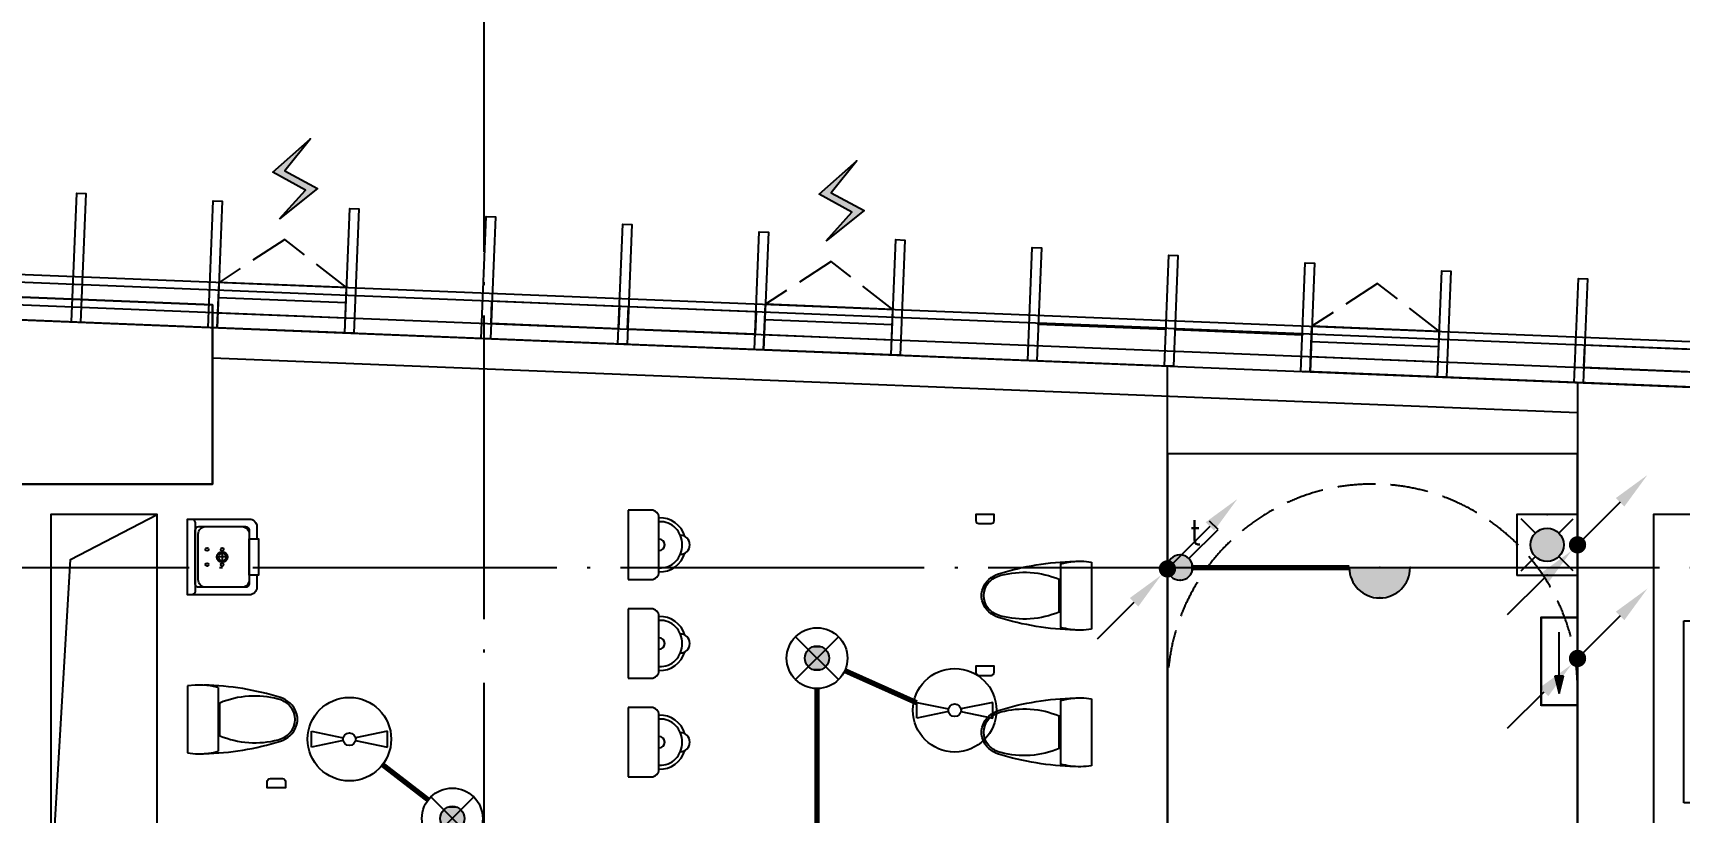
# Model space of a CAD drawing. Extents: x -2209072 to 495824, y -92434 to 572724.
# Drawn here: x 5813 to 16650, y 294812 to 299945 of the extents above; entities that cross this region are included whole.
import ezdxf
from ezdxf.enums import TextEntityAlignment as Align
from ezdxf.xclip import XClip

# ---------------------------------------------------------------- set-up
doc = ezdxf.new("R2010")
doc.units = 0
doc.header["$LTSCALE"] = 1000
doc.header["$MEASUREMENT"] = 0
for name, pattern in [('6#7#幕墙$0$DASH', [0.35, 0.25, -0.1]), ('X-104 6#7#平面$0$DOTE', [2.4200000000000004, 2, -0.2, 0.02, -0.2]), ('梯段6、7$0$DASH', [0.35, 0.25, -0.1])]:
    doc.linetypes.add(name, pattern=pattern)
doc.layers.get('0').update_dxf_attribs({"linetype": 'CONTINUOUS'})
doc.layers.get('Defpoints').update_dxf_attribs({"linetype": 'CONTINUOUS'})
for name, color, linetype in [('6#7#幕墙$0$04-电动窗', 1, 'CONTINUOUS'), ('6#7#幕墙$0$A-C_玻璃幕墙', 140, 'CONTINUOUS'), ('6#7#幕墙$0$A-C_窗', 140, 'CONTINUOUS'), ('6#7#幕墙$0$A-TECH_结构', 21, 'CONTINUOUS'), ('6#7#幕墙$0$A-金属背板', 30, 'CONTINUOUS'), ('EQUIP-动力', 3, 'CONTINUOUS'), ('EQUIP-照明', 3, 'CONTINUOUS'), ('LWIRE', 4, 'CONTINUOUS'), ('WIRE-照明', 1, 'CONTINUOUS'), ('X-104 6#7#平面$0$A-E_电梯', 171, 'CONTINUOUS'), ('X-104 6#7#平面$0$A-I_卫-洁具', 241, 'CONTINUOUS'), ('X-104 6#7#平面$0$A-O_屋面', 201, 'CONTINUOUS'), ('X-104 6#7#平面$0$A-SUR_看线', 231, 'CONTINUOUS'), ('X-104 6#7#平面$0$A-TECH_结构', 21, 'CONTINUOUS'), ('X-104 6#7#平面$0$A_AXIS-轴线', 36, 'X-104 6#7#平面$0$DOTE'), ('梯段6、7$0$A-E_楼梯', 171, 'CONTINUOUS')]:
    doc.layers.add(name, color=color, linetype=linetype)
doc.layers.add('X-104 6#7#平面$0$000套内', color=226, linetype='CONTINUOUS', lineweight=30, plot=False)
doc.styles.add('_TEL_DIM', font='SIMPLEX', dxfattribs={"width": 0.8, "height": 3.5, "bigfont": 'HZTXT'})
doc.styles.get("Standard").update_dxf_attribs({"font": 'gbenor.shx', "bigfont": 'gbcbig.shx'})

# ---------------------------------------------------------------- blocks, each defined once
blk = doc.blocks.new('$equip$00001168')
blk.add_line((-0.5, 0), (0.5, 0))
blk.add_arc((0, 0), 0.5, 180, 0)
for p in [(-0.5, 0), (0, 0), (0.5, 0), (0, -0.5)]:
    blk.add_point(p)
for points in [[(0.4330127018911298, -0.25), (-0.4330127018911298, -0.25), (0.5, 0), (-0.5, 0)], [(0.25, -0.4330127018911298), (-0.25, -0.4330127018911298), (0.4330127018911298, -0.25), (-0.4330127018911298, -0.25)], [(0, -0.5), (0, -0.5), (0.25, -0.4330127018911298), (-0.25, -0.4330127018911298)]]:
    blk.add_solid(points)
at = {"flags": 9}
blk.add_attdef('A', (0, 0), '', height=2e-05, dxfattribs=at)
blk = doc.blocks.new('$equip$00001822')
for p, q in [((0.1473139127483591, 0.3556472460822988), (0.625, 0.8333333333339397)), ((0.625, 0.8333333333339397), (0.7664213562384248, 0.6919119770955149))]:
    blk.add_line(p, q)
blk.add_circle((0, 0.2083333333339397), 0.2083333333334168)
for p in [(0, 0.4166666666660603), (-0.2083333333357587, 0.2083333333339397), (-0.01544940226449398, 0.0005736313996749232), (0.2083333333357587, 0.2083333333339397)]:
    blk.add_point(p)
for points in [[(-0.1804219591213041, 0.312500000001819), (0.1804219591213041, 0.312500000001819), (-0.2083333333284827, 0.2083333333339397), (0.2083333333284827, 0.2083333333339397)], [(-0.1041666666715173, 0.3887552924552438), (0.1041666666715173, 0.3887552924552438), (-0.1804219591213041, 0.312500000001819), (0.1804219591213041, 0.312500000001819)], [(0, 0.4166666666660603), (0, 0.4166666666660603), (-0.1041666666715173, 0.3887552924552438), (0.1041666666715173, 0.3887552924552438)], [(-0.1804219591213041, 0.1041666666660603), (0.1804219591213041, 0.1041666666660603), (-0.2083333333284827, 0.2083333333339397), (0.2083333333284827, 0.2083333333339397)], [(-0.1041666666715173, 0.02791137421263556), (0.1041666666715173, 0.02791137421263556), (-0.1804219591213041, 0.1041666666660603), (0.1804219591213041, 0.1041666666660603)], [(0, 1.818989403545856e-12), (0, 1.818989403545856e-12), (-0.1041666666715173, 0.02791137421263556), (0.1041666666715173, 0.02791137421263556)]]:
    blk.add_solid(points)
at = {"color": 7, "style": '_TEL_DIM'}
blk.add_attdef('$TEXT$', text='', height=0.4, dxfattribs=at).set_placement((0.5805799275694881, 0.4645799965601327), align=Align.MIDDLE_CENTER)
at = {"color": 7, "style": '_TEL_DIM', "flags": 1}
blk.add_attdef('A', text='', height=2e-05, dxfattribs=at).set_placement((0, 0), align=Align.MIDDLE_CENTER)
blk = doc.blocks.new('$TelecSys$00000081')
for p, q in [((0.1041666666678793, 0.1041666666660603), (0.1041666666678793, 0.1041666666660603)), ((-0.1041666666678793, -0.1041666666660603), (-0.1041666666678793, -0.1041666666660603)), ((-1.150000000001455, -1.149999999999636), (-0.5499999999992724, -0.5499999999992724))]:
    blk.add_line(p, q)
at = {"const_width": 0.1425}
blk.add_lwpolyline([(0.07125000000087311, 0, 1), (-0.07125000000087311, 0, 1)], format="xyb", close=True, dxfattribs=at)
blk.add_solid([(-0.6199999999989814, -0.4799999999995634), (-0.4799999999995634, -0.6200000000008004), (-0.09999999999854481, -0.1000000000003638)])
at = {"width": 0.8, "flags": 9}
blk.add_attdef('A', (0, 0), '', height=2e-05, rotation=180, dxfattribs=at)
blk = doc.blocks.new('$TelecSys$00000079')
for p, q in [((0.7000000000007276, 0.7000000000007276), (0, 0)), ((0.1041666666678793, 0.1041666666660603), (0.1041666666678793, 0.1041666666660603)), ((-0.1041666666678793, -0.1041666666660603), (-0.1041666666678793, -0.1041666666660603))]:
    blk.add_line(p, q)
at = {"const_width": 0.1425}
blk.add_lwpolyline([(-0.07125000000087311, 0, 1), (0.07125000000087311, 0, 1)], format="xyb", close=True, dxfattribs=at)
blk.add_solid([(0.6300000000010186, 0.7700000000004366), (0.7700000000004366, 0.6299999999991996), (1.150000000001455, 1.149999999999636)])
at = {"width": 0.8, "flags": 9}
blk.add_attdef('A', (0, 0), '', height=2e-05, dxfattribs=at)
blk = doc.blocks.new('$equip$00002604')
blk.add_hatch(color=256).paths.add_polyline_path([(0.2745181131831487, 0.5000125000005937, 1), (-0.2744993631858961, 0.5000125000005937, 1)])
for p, q in [((-0.4285620535811177, 0.9285839285730617), (-0.1940976152691292, 0.6941194902610732)), ((0.1941163652627438, 0.6941194902683492), (0.4285808035638183, 0.9285839285730617)), ((-0.4285620535811177, 0.07144107142812572), (-0.1940976152691292, 0.3059055097401142)), ((0.1941163652627438, 0.3059055097328383), (0.4285808035638183, 0.07144107142812572))]:
    blk.add_line(p, q)
at = {"const_width": 0.02}
blk.add_lwpolyline([(-0.4999906250013737, 1.000012500000594), (-0.4999906250013737, 1.250000059371814e-05), (0.5000093749986263, 1.250000059371814e-05), (0.5000093749986263, 1.000012500000594), (-0.4999906250013737, 1.000012500000594), (-0.4999906250013737, 1.250000059371814e-05)], dxfattribs=at)
blk.add_lwpolyline([(-0.4999906250013737, 1.000012500000594), (-0.4999906250013737, 1.250000059371814e-05), (0.5000093749986263, 1.250000059371814e-05), (0.5000093749986263, 1.000012500000594)], close=True)
blk.add_circle((9.374998626299202e-06, 0.5000125000005937), 0.2745087381843628)
for p in [(9.374998626299202e-06, 1.000012500000594), (-0.4999906250013737, 0.5000125000005937), (0.5000093749986263, 0.5000125000005937), (0, 0)]:
    blk.add_point(p)
at = {"color": 7, "style": '_TEL_DIM', "flags": 1}
blk.add_attdef('A', text='', height=2.5e-05, dxfattribs=at).set_placement((0, 0), align=Align.MIDDLE_CENTER)
blk = doc.blocks.new('$equip_U$00000292(HT0843)')
for p in [(9.374998626299202e-06, 1.000012500000594), (-0.4999906250013737, 0.5000125000005937), (0.5000093749986263, 0.5000125000005937)]:
    blk.add_point(p)
blk.add_blockref('$equip$00002604', (0, 0))
at = {"color": 7, "style": '_TEL_DIM', "flags": 1}
for tag in ['REMARK', 'A']:
    blk.add_attdef(tag, text='', height=2.5e-05, dxfattribs=at).set_placement((0, 0), align=Align.MIDDLE_CENTER)
blk = doc.blocks.new('$equip$00001149')
for p, q in [((-0.353553390592424, 0.353553390592424), (0.353553390592424, -0.353553390592424)), ((0.353553390592424, 0.353553390592424), (-0.353553390592424, -0.353553390592424))]:
    blk.add_line(p, q)
for radius in [0.5, 0.2]:
    blk.add_circle((0, 0), radius)
for points in [[(-0.1732050807586347, 0.09999999999854481), (0.1732050807586347, 0.09999999999854481), (-0.2000000000007276, 0), (0.2000000000007276, 0)], [(-0.1732050807586347, -0.09999999999854481), (0.1732050807586347, -0.09999999999854481), (-0.2000000000007276, 0), (0.2000000000007276, 0)], [(-0.09999999999854481, 0.1732050807586347), (0.09999999999854481, 0.1732050807586347), (-0.1732050807586347, 0.09999999999854481), (0.1732050807586347, 0.09999999999854481)], [(0, 0.2000000000007276), (0, 0.2000000000007276), (-0.09999999999854481, 0.1732050807586347), (0.09999999999854481, 0.1732050807586347)], [(-0.09999999999854481, -0.1732050807586347), (0.09999999999854481, -0.1732050807586347), (-0.1732050807586347, -0.09999999999854481), (0.1732050807586347, -0.09999999999854481)], [(0, -0.2000000000007276), (0, -0.2000000000007276), (-0.09999999999854481, -0.1732050807586347), (0.09999999999854481, -0.1732050807586347)]]:
    blk.add_solid(points)
at = {"flags": 9}
blk.add_attdef('A', (0, 0), '', height=2e-05, dxfattribs=at)
blk = doc.blocks.new('$equip$00001304')
for p, q in [((-0.625, -0.1302083333357587), (-0.625, 0.1302083333357587)), ((-0.625, 0.1302083333357587), (-0.1019771270548517, 0.02124523480597418)), ((0.625, 0.1302083333357587), (0.1019771270548517, 0.02124523480597418)), ((0.625, -0.1302083333357587), (0.625, 0.1302083333357587)), ((-0.1019771270548517, -0.02124523480597418), (-0.625, -0.1302083333357587)), ((0.1019771270548517, -0.02124523480597418), (0.625, -0.1302083333357587))]:
    blk.add_line(p, q)
for radius in [0.6875, 0.1041666666666797]:
    blk.add_circle((0, 0), radius)
at = {"flags": 9}
blk.add_attdef('A', (0, 0), '', height=2e-05, dxfattribs=at)
blk = doc.blocks.new('$equip$00002541')
blk.add_hatch(color=256).paths.add_polyline_path([(-0.2400000000016007, 0.3719999999993888), (-0.5280000000020664, 0.2999999999992724), (-0.2400000000016007, 0.227999999999156)])
for p, q in [((-0.7199999999975262, 0.5999999999949068), (-0.7199999999975262, 0)), ((0.7199999999975262, 0.5999999999949068), (-0.7199999999975262, 0.5999999999949068)), ((0.7199999999975262, 0), (0.7199999999975262, 0.5999999999949068)), ((-0.2400000000016007, 0.3719999999993888), (-0.5280000000020664, 0.2999999999992724)), ((-0.5280000000020664, 0.2999999999992724), (-0.2400000000016007, 0.227999999999156)), ((-0.2400000000016007, 0.3719999999993888), (-0.2400000000016007, 0.227999999999156)), ((-0.7199999999975262, 0), (0.7199999999975262, 0))]:
    blk.add_line(p, q)
at = {"color": 7}
blk.add_line((-0.4800000000032014, 0.2999999999992724), (0.4800000000032014, 0.2999999999992724), dxfattribs=at)
at = {"const_width": 0.03}
blk.add_lwpolyline([(-0.7199999999975262, 0.5999999999949068), (-0.7199999999975262, 0), (0.7199999999975262, 0), (0.7199999999975262, 0.5999999999949068), (-0.7199999999975262, 0.5999999999949068), (-0.7199999999975262, 0)], dxfattribs=at)
for p in [(0, 0.5999999999949068), (-0.7199999999975262, 0.2999999999956344), (0.7199999999975262, 0.2999999999956344), (0, 0)]:
    blk.add_point(p)
at = {"color": 7, "style": '_TEL_DIM', "flags": 1}
blk.add_attdef('A', text='', height=2e-05, dxfattribs=at).set_placement((0, 0), align=Align.MIDDLE_CENTER)
blk = doc.blocks.new('梯段6、7')
at = {"color": 8, "linetype": '梯段6、7$0$DASH'}
for centre, radius, start, end in [((49800.00311367554, 3400.000000096537), 1350.000000000002, 0, 180), ((49800.00311367547, -6699.999999936466), 1350.000000000002, 0, 180), ((49800.00311367059, -9819.999999936525), 1350.000000000002, 180, 0), ((49800.00311368037, -16500.0036340596), 1350.000000000002, 0, 180), ((49800.00311366576, -19819.99999996959), 1350, 180, 0), ((20965.47970799168, -27260.00000000224), 1649.999999999774, 0, 180), ((49800.00311367547, -27020.00000000259), 1350.000000000002, 0, 180), ((20965.47970799194, -29600.00000000259), 1649.999999999774, 180, 0), ((49800.00311363724, -29879.99050598426), 1350.000000000002, 180, 0), ((49800.00311368033, -57378.12996616081), 1350.000000000002, 0, 180), ((20965.47970799173, -58198.12996616081), 1649.999999999778, 0, 180), ((49800.00311367551, -59458.12996616078), 1350.000000000002, 180, 0), ((20965.47970799188, -60358.12996616084), 1649.999999999774, 180, 0), ((49800.00311367546, -67528.12996619378), 1350.000000000002, 0, 180), ((20965.47970799168, -68018.12996619346), 1649.999999999774, 0, 180), ((49800.00311367064, -70128.1263565169), 1350.000000000002, 180, 0), ((20965.47970799194, -70358.12996619387), 1649.999999999774, 180, 0), ((49800.00311368039, -79978.12996622684), 1350.000000000002, 180, 0)]:
    blk.add_arc(centre, radius, start, end, dxfattribs=at)
at = {"layer": 'Defpoints'}
for points in [[(44800.0010378748, 6850.000000096596), (54800.00103786729, 6850.000000096537), (54800.00103786727, -3149.999999936525), (44800.00103787478, -3149.999999936525)], [(51150.00311368064, 4950.000000096508), (48450.0031136757, 4950.000000096596), (48450.00311367573, -1149.999999903375), (51150.00311368058, -1149.999999903463)], [(44800.00103787472, -3149.999999936583), (54800.00103786722, -3149.999999936525), (54800.00103786726, -13149.99999996959), (44800.00103787472, -13149.99999996953)], [(51150.00311368032, -5149.999999936583), (48450.00311367546, -5149.999999936525), (48450.00311367548, -11249.99999993655), (51150.00311368036, -11249.99999993652)], [(44800.00103787472, -13149.99999996953), (54800.00103786726, -13149.99999996959), (54800.00103786726, -23150.00000000259), (44800.00103787474, -23150.00000000259)], [(51150.00311367546, -15149.99999996956), (48450.00311367059, -15149.99999996956), (48450.00311367061, -21249.99999996959), (51150.00311367546, -21249.99999996959)], [(15665.47763219092, -23150.00000000268), (25665.47763218347, -23150.00000000265), (25665.47763218347, -33150.00000003559), (15665.47763219092, -33150.00000003568)], [(44800.00103787474, -23150.00000000259), (54800.00103786726, -23150.00000000259), (54800.00103786725, -33150.00000003568), (44800.00103787474, -33150.00000003565)], [(19315.47970798681, -24850.00000000265), (22615.47970799168, -24850.00000000265), (22615.47970799168, -31250.00000000268), (19315.47970798681, -31250.00000000259)], [(48450.00311367059, -25150.00000000265), (51150.00311367547, -25150.00000000259), (51150.00311367547, -31250.00000000256), (48450.00311367059, -31250.00000000265)], [(15665.47763219097, -53908.12996616078), (25665.47763218347, -53908.12996616078), (25665.47763218352, -63908.12996619384), (15665.47763219094, -63908.12996619381)], [(44800.00103787474, -53908.12996616081), (54800.00103786722, -53908.12996616078), (54800.00103786725, -63908.12996619381), (44800.00103787474, -63908.12996619381)], [(19315.4797079867, -55608.12996616084), (22615.47970799159, -55608.12996616084), (22615.47970799156, -62008.12996616084), (19315.4797079867, -62008.12996616078)], [(51150.00311368032, -55908.12996616081), (48450.00311367543, -55908.12996616081), (48450.00311367546, -62008.12996616078), (51150.00311368036, -62008.12996616084)], [(15665.47763219094, -63908.12996619381), (25665.47763218349, -63908.12996619381), (25665.47763218349, -73908.12996622684), (15665.47763219097, -73908.12996622687)], [(44800.00103787474, -63908.12996619381), (54800.00103786722, -63908.12996619381), (54800.00103786726, -73908.12996622684), (44800.00103787472, -73908.12996622684)], [(19315.4797079917, -65608.12996619387), (22615.47970799656, -65608.12996619387), (22615.47970799659, -72008.12996619387), (19315.47970799173, -72008.12996619387)], [(51150.00311368032, -65908.12996619381), (48450.00311367544, -65908.12996619387), (48450.00311367547, -72008.12996619384), (51150.00311368034, -72008.12996619384)], [(15665.477632191, -73908.12996622687), (25665.47763218349, -73908.12996622684), (25665.47763218352, -83908.1299662599), (15665.477632191, -83908.1299662599)], [(44800.00103787475, -73908.12996622687), (54800.00103786726, -73908.12996622684), (54800.00103786727, -83908.1299662599), (44800.00103787474, -83908.12996625988)], [(19315.47970798673, -75608.12996622693), (22615.47970799159, -75608.1299662269), (22615.47970799156, -82008.1299662269), (19315.47970798673, -82008.12996622693)], [(51150.00311368036, -75908.12996622687), (48450.00311367544, -75908.12996622684), (48450.00311367548, -82008.12996622684), (51150.00311368042, -82008.12996622684)]]:
    blk.add_lwpolyline(points, close=True, dxfattribs=at)
for points in [[(47328.13509098372, -61608.12996616078), (52127.8370705538, -61608.12996616078)], [(47328.13509098369, -71608.12996619378), (52127.83707055378, -71608.12996619378)], [(47328.13509098372, -81608.12996622687), (52127.83707055381, -81608.12996622678)]]:
    blk.add_lwpolyline(points, dxfattribs=at)
at = {"layer": '梯段6、7$0$A-E_楼梯'}
for p, q in [((49850.00311367544, -16499.99999996959), (49750.00311367054, -16499.99999996953)), ((49750.00311367055, -16699.99999996959), (49750.00311367054, -16499.99999996953)), ((49850.00311367547, -18516.5383014743), (49850.00311367544, -16499.99999996959)), ((49850.00311367544, -16499.99999996959), (51150.00311367548, -16499.99999996953)), ((49910.00311366803, -16699.99999996959), (49910.00311366802, -16499.99999996959)), ((49910.00311366802, -16499.99999996959), (51150.00311367548, -16499.99999996953)), ((49850.00311367544, -16759.99999996959), (51150.00311367548, -16759.99999996959)), ((51150.00311367546, -17892.53830147415), (51150.00311367547, -16699.99999996962)), ((49850.00311367547, -17019.99999996959), (51150.00311367548, -17019.99999996953)), ((49850.00311367546, -17279.99999996959), (51150.00311367546, -17279.99999996953)), ((49850.00311367548, -17539.99999996953), (51150.00311367546, -17539.99999996959)), ((49850.00311367548, -17799.99999996953), (51150.00311367547, -17799.99999996959)), ((50553.44414001248, -18178.8866088324), (51150.00311367548, -17892.53830147409)), ((49850.00311367548, -18059.99999996959), (50801.12457514326, -18059.99999996959)), ((50572.56100925029, -18280.63390858911), (51150.0031136755, -18003.46169846502)), ((51150.00311367546, -19819.99999996959), (51150.0031136755, -18003.46169846502)), ((50428.57100245611, -18349.74911185022), (50395.62278177442, -18174.38606236456)), ((50395.62278177442, -18174.38606236456), (50587.93096954554, -18362.43872390778)), ((50587.93096954554, -18362.43872390778), (50553.44414001248, -18178.8866088324)), ((49850.00311367548, -18516.53830147412), (50409.45413321827, -18248.00181209357)), ((50615.54831887432, -18259.9999999695), (51150.00311367544, -18259.99999996956)), ((49850.00311367546, -18319.99999996959), (50259.45790847656, -18319.99999996959)), ((49850.00311367547, -18627.46169846499), (50428.57100245611, -18349.74911185022)), ((50073.88165220765, -18519.99999996959), (51150.00311367547, -18519.99999996953)), ((49850.00311367548, -19819.99999996959), (49850.00311367547, -18627.46169846499)), ((49850.00311367547, -18779.99999996956), (51150.00311367548, -18779.9999999695)), ((49850.00311367544, -19039.99999996956), (51150.00311367546, -19039.99999996956)), ((49850.00311367547, -19299.9999999695), (51150.00311367546, -19299.99999996956)), ((49850.00311367547, -19559.99999996953), (51150.00311367546, -19559.99999996956)), ((49750.00311367058, -19819.99999996953), (49852.73716575759, -19819.99999996959)), ((49850.00311367548, -19819.99999996959), (51150.00311367546, -19819.99999996959)), ((49750.00311370398, -27020.00000000265), (49850.00311367061, -27020.00000000262)), ((65868.2518914072, -53274.68419681478), (106225.487226869, -53274.68419681478)), ((66706.71224821625, -53743.14960536809), (68845.65029137098, -55132.79230492283)), ((66772.08878844205, -53642.5220346525), (68592.08878844205, -54824.95446708499)), ((66838.5272855135, -56653.06257519309), (68977.46532866826, -55263.41987563836)), ((65909.85493770942, -56514.14365627419), (63784.49059929526, -56514.14365627422)), ((66542.08878844243, -56514.14365627422), (65909.85493770942, -56514.14365627419)), ((66572.08878844237, -56634.14365627416), (63784.49059929524, -56634.14365627419)), ((66542.08878844244, -56676.73623493291), (68845.650291371, -58173.33284546339)), ((66772.08878844205, -56683.06257519315), (68592.08878844205, -57865.49500762558)), ((66802.08878844243, -59524.68419681478), (64634.40468344954, -59524.68419681481)), ((66792.02932894987, -59524.68419681481), (106225.487226869, -59524.68419681478)), ((49690.00311367543, -78442.12996622684), (49690.00311367538, -77318.12996622623)), ((49690.00311367538, -77318.12996622623), (49910.00311367548, -77318.12996622623)), ((49910.00311367548, -77318.12996622623), (49910.00311367551, -80038.12996622667)), ((49750.00311367543, -78418.12996622687), (49750.0031136754, -77378.1299662262)), ((49750.0031136754, -77378.1299662262), (49850.00311367546, -77378.12996622626)), ((49850.00311367546, -77378.12996622626), (49850.0031136755, -80038.12996622667)), ((48450.0031136755, -80108.12996622684), (48450.0031136755, -80048.12996622681)), ((49910.00311367551, -80038.12996622667), (49850.0031136755, -80038.12996622667))]:
    blk.add_line(p, q, dxfattribs=at)
for points in [[(49690.00311363903, -19879.99999996962), (49910.00311363912, -19879.99999996976), (49910.00311366862, -16439.99999996953), (49690.00311366862, -16439.99999996962), (49690.00311363903, -19879.99999996962)], [(49690.00311370401, -29360.00000000262), (49690.00311370401, -26960.00000000262), (49910.00311370399, -26960.00000000265), (49910.00311370399, -29880.00000000265)], [(51150.00311363724, -29879.99050598429), (51150.00311367546, -29620.00000000262)], [(66542.08878844244, -53443.60311573357), (66542.08878844243, -53274.68419681478), (66153.67404060112, -53274.68419681475)], [(66542.08878844243, -53304.68419681478), (66542.08878844243, -53704.68419681481), (66342.08878844243, -53704.68419681475), (66342.08878844243, -53304.68419681478)], [(68882.08878844208, -54963.87338600389), (68882.08878844208, -54794.95446708493), (68622.08878844208, -54794.95446708496), (68622.08878844208, -54626.03554816605), (68362.08878844208, -54626.03554816605), (68362.08878844211, -54457.11662924709), (68102.0887884421, -54457.11662924706), (68102.08878844207, -54288.1977103283), (67842.08878844207, -54288.1977103283), (67842.0887884421, -54119.27879140934), (67582.08878844212, -54119.27879140931), (67582.08878844211, -53950.35987249037), (67322.0887884421, -53950.35987249043), (67322.0887884421, -53781.44095357147), (67062.08878844211, -53781.44095357147), (67062.08878844211, -53612.5220346525), (66802.08878844211, -53612.5220346525), (66802.08878844244, -53443.60311573357), (66542.08878844244, -53443.60311573357)], [(68852.08878844207, -54963.87338600389), (68852.08878844207, -54824.95446708496), (68592.08878844205, -54824.95446708499), (68592.08878844208, -54656.03554816602), (68332.0887884421, -54656.03554816602), (68332.08878844208, -54487.11662924715), (68072.08878844207, -54487.11662924712), (68072.0887884421, -54318.19771032827), (67812.08878844208, -54318.19771032827), (67812.08878844208, -54149.27879140939), (67552.0887884421, -54149.27879140936), (67552.0887884421, -53980.3598724904), (67292.08878844211, -53980.35987249037), (67292.08878844208, -53811.44095357152), (67032.08878844208, -53811.44095357152), (67032.08878844211, -53642.52203465253), (66772.08878844205, -53642.5220346525), (66772.08878844237, -53473.6031157336), (66542.08878844243, -53473.60311573363)], [(66802.08878844243, -56484.14365627419), (66802.08878844246, -56315.22473735522), (67062.08878844243, -56315.22473735525), (67062.08878844243, -56146.30581843632), (67322.08878844243, -56146.30581843635), (67322.08878844243, -55977.38689951738), (67582.08878844243, -55977.38689951738), (67582.08878844244, -55808.46798059859), (67842.08878844244, -55808.46798059857), (67842.08878844243, -55639.54906167966), (68102.08878844242, -55639.54906167966), (68102.0887884424, -55470.6301427607), (68362.08878844239, -55470.63014276072), (68362.0887884424, -55301.71122384179), (68622.08878844242, -55301.71122384173), (68622.0887884424, -55132.79230492286), (68882.0887884424, -55132.79230492288), (68882.08878844208, -54963.87338600389), (69142.08878844205, -54963.87338600389)], [(66832.08878844243, -56484.14365627419), (66832.08878844243, -56345.22473735528), (67092.08878844243, -56345.22473735528), (67092.08878844244, -56176.30581843635), (67352.08878844244, -56176.30581843635), (67352.08878844243, -56007.38689951741), (67612.08878844243, -56007.38689951741), (67612.0887884424, -55838.46798059862), (67872.08878844243, -55838.46798059862), (67872.08878844242, -55669.54906167963), (68132.08878844242, -55669.54906167963), (68132.0887884424, -55500.63014276072), (68392.0887884424, -55500.6301427607), (68392.0887884424, -55331.71122384176), (68652.08878844242, -55331.71122384176), (68652.08878844242, -55162.79230492283), (68912.08878844246, -55162.79230492286), (68912.08878844211, -54993.87338600386), (69142.08878844207, -54993.87338600386)], [(69112.08878844214, -54993.87338600389), (69112.08878844214, -55393.87338600386), (68912.08878844214, -55393.87338600386), (68912.08878844211, -54993.87338600386)], [(68882.0887884421, -58004.41392654451), (68882.08878844208, -57835.49500762558), (68622.08878844208, -57835.49500762558), (68622.08878844212, -57666.57608870658), (68362.0887884421, -57666.57608870664), (68362.0887884421, -57497.65716978774), (68102.08878844211, -57497.65716978774), (68102.08878844211, -57328.73825086886), (67842.08878844211, -57328.73825086886), (67842.08878844211, -57159.81933194998), (67582.0887884421, -57159.81933194996), (67582.08878844211, -56990.90041303099), (67322.08878844211, -56990.90041303099), (67322.0887884421, -56821.98149411209), (67062.08878844211, -56821.98149411211), (67062.08878844211, -56653.06257519312), (66802.08878844211, -56653.06257519309), (66802.08878844243, -56484.14365627419), (66542.08878844244, -56484.14365627422)], [(68852.08878844207, -58004.41392654454), (68852.08878844208, -57865.49500762555), (68592.08878844205, -57865.49500762558), (68592.08878844208, -57696.57608870661), (68332.0887884421, -57696.57608870658), (68332.08878844207, -57527.65716978771), (68072.08878844207, -57527.65716978771), (68072.08878844208, -57358.73825086889), (67812.08878844208, -57358.73825086886), (67812.0887884421, -57189.81933194996), (67552.08878844207, -57189.81933195001), (67552.08878844208, -57020.90041303102), (67292.08878844208, -57020.90041303105), (67292.08878844211, -56851.98149411209), (67032.08878844211, -56851.98149411209), (67032.08878844208, -56683.06257519312), (66772.08878844205, -56683.06257519315), (66772.08878844237, -56514.14365627425), (66542.08878844243, -56514.14365627422)], [(66772.08878844237, -56514.14365627468), (66772.08878844239, -56914.14365627471), (66572.08878844237, -56914.14365627468), (66572.08878844239, -56514.14365627465)], [(66802.08878844243, -59524.68419681478), (66802.08878844246, -59355.76527789584), (67062.08878844244, -59355.76527789584), (67062.08878844242, -59186.84635897691), (67322.08878844243, -59186.84635897694), (67322.08878844243, -59017.927440058), (67582.08878844243, -59017.927440058), (67582.08878844243, -58849.00852113913), (67842.08878844244, -58849.00852113916), (67842.08878844242, -58680.08960222028), (68102.08878844243, -58680.08960222028), (68102.0887884424, -58511.17068330129), (68362.0887884424, -58511.17068330132), (68362.08878844243, -58342.25176438238), (68622.08878844242, -58342.25176438235), (68622.08878844242, -58173.33284546345), (68882.08878844243, -58173.33284546342), (68882.0887884421, -58004.41392654451), (69142.08878844208, -58004.41392654451)]]:
    blk.add_lwpolyline(points, dxfattribs=at)
for p in [(66792.02932894988, -53443.60311573368), (66792.02932894985, -53612.52203465265), (66792.02932894988, -53781.44095357158), (66792.02932894988, -53950.35987249043), (66792.02932894987, -54119.27879140942), (66792.02932894987, -54288.1977103283), (66792.02932894988, -54457.1166292472), (66792.02932894985, -54626.03554816614), (66792.02932894985, -54794.9544670851), (66792.02932894985, -54963.87338600395), (66792.02932894987, -55132.79230492294), (66792.02932894987, -55301.71122384182), (66792.02932894988, -55470.63014276075), (66792.02932894985, -55639.54906167969), (66792.02932894987, -55808.46798059859), (66792.02932894987, -55977.3868995175), (66792.02932894987, -56146.30581843641), (66792.02932894987, -56315.22473735534), (66792.02932894988, -56484.14365627425), (66792.02932894987, -56653.06257519315), (66792.02932894985, -56821.98149411211), (66792.02932894987, -56990.90041303099), (66792.02932894988, -57159.8193319499), (66792.02932894985, -57328.73825086886), (66792.02932894987, -57497.65716978777), (66792.0293289499, -57666.57608870664), (66792.02932894985, -57835.49500762561), (66792.02932894985, -58004.41392654451), (66792.02932894985, -58173.33284546342), (66792.02932894987, -58342.25176438238), (66792.02932894985, -58511.17068330126), (66792.02932894988, -58680.08960222019), (66792.02932894985, -58849.00852113913), (66792.02932894987, -59017.92744005803), (66792.02932894985, -59186.84635897694), (66792.02932894984, -59355.7652778959)]:
    blk.add_point(p, dxfattribs=at)
blk = doc.blocks.new('*U1301')
at = {"layer": 'X-104 6#7#平面$0$A_AXIS-轴线'}
blk.add_line((16799.99999999995, 25699.99999999951), (16800.00000000001, -6500.000000000349), dxfattribs=at)
blk.add_lwpolyline([(-6499.999999999946, 19199.99999999953), (55851.63082836086, 19199.99999999908)], dxfattribs=at)
blk = doc.blocks.new('X-104 6#7#平面$0$fgh')
at = {"layer": 'X-104 6#7#平面$0$A-TECH_结构'}
for points in [[(23999.99916368229, 79819.24804145831), (24000.00002408152, 73250.00034378865), (21300.00081386472, 73249.99999015976), (21300.00081386472, 79927.88491475012), (7699.999209572004, 80475.09665319673), (7699.994268908109, 79099.99999999977), (-399.9999999951524, 79099.99999999977), (-399.9999999871088, 59000.00000000873), (6499.999999990674, 59000.00000000885), (6499.999999990674, 56750.00075824402), (44499.9992417105, 56750.00075824402)], [(44499.99924171672, 80094.58451766148), (35799.99932427729, 79845.18964344816), (35799.99932427729, 79352.51038480923), (35600.00020389914, 79352.51038470533), (35600.00016671394, 73050.00048707821), (32899.99958783868, 73050.00044848328), (32899.99958783868, 78950.00076546345), (33199.99714486901, 78950.00077980646), (33199.99714546685, 79770.65777879389), (28532.76170350341, 79636.86644465389), (23999.99916368238, 79819.24736941775)]]:
    blk.add_lwpolyline(points, dxfattribs=at)
blk = doc.blocks.new('X-104 6#7#平面$0$fdgfh')
at = {"layer": 'X-104 6#7#平面$0$A-TECH_结构'}
blk.add_lwpolyline([(249.9992219226351, 5449.952552746516), (380.2586364085146, 7653.61006812047), (949.9988160992798, 7949.954056175251)], dxfattribs=at)
blk.add_lwpolyline([(249.9999850521363, 5449.952606373932), (950.0000343854572, 5449.962854109006), (949.9999920993578, 7949.954347087245), (249.9999427660368, 7949.944099352229)], close=True, dxfattribs=at)
blk = doc.blocks.new('A-电梯2623')
for p, q in [((-574.9999999895263, 1900.00000002848), (-574.9999999895263, 2100.00000002848)), ((-574.9999999895263, 2100.00000002848), (624.999999989519, 2100.000000027956)), ((624.999999989519, 2100.000000027956), (624.999999989519, 1900.000000028014)), ((624.999999989519, 1900.000000028014), (-574.9999999895263, 1900.00000002848)), ((-975.0000000027976, 200.0000000191685), (-975.000000002332, 1700.000000013753)), ((-975.000000002332, 1700.000000013753), (1025.000000002092, 1700.000000013055)), ((1025.000000002092, 1700.000000013055), (-975.0000000027976, 200.0000000191685)), ((1025.00000000151, 200.00000001847), (-975.000000002332, 1700.000000013753)), ((1025.000000002092, 1700.000000013055), (1025.00000000151, 200.00000001847)), ((1025.00000000151, 200.00000001847), (-975.0000000027976, 200.0000000191685))]:
    blk.add_line(p, q)
for points in [[(-1275, 0), (1324.999999999998, 0), (1325, 2299.999999999998), (-1275, 2299.999999999998)], [(-625.0000000000091, 38.08112883746435), (-625.0000000000091, 58.97966308710966), (-18.33333333334485, 58.97966308710966), (-18.33333333334485, 38.08112883746435)], [(68.33333333205337, 38.08112883718422), (68.33333333205337, 58.97966308682953), (674.9999999999982, 58.97966308682953), (674.9999999999982, 38.08112883718422)]]:
    blk.add_lwpolyline(points, close=True)
blk = doc.blocks.new('X-104 6#7#平面$0$hgfasg')
for p, q in [((-209.53125, 202.5), (209.53125, 202.5)), ((107.6506163835293, 211.7636099999945), (-107.650638883526, 211.7636099999945)), ((-220.78125, 0), (220.78125, 0))]:
    blk.add_line(p, q)
blk.add_lwpolyline([(-209.53125, 202.5), (-220.9312574999931, 151.5815775000083), (-226.3893074999942, 102.226364999995), (-226.3893074999942, 50.1765075000003), (-220.78125, 0)])
for centre, radius, start, end in [((12.18639293921296, 562.4982811024092), 163.5812782416205, 110.4523908064364, 162.7522599272803), ((23.26483596065373, 555.5449209055951), 162.7261878014058, 133.1457353983645, 165.2214349415254), ((-1.124999835155904e-05, 580.3665348804789), 128.7061108459815, 46.85426460163555, 133.1457353983645), ((0, 595.1750179040682), 128.7061108459815, 69.54760919356356, 110.4523908064364), ((-12.18639293921296, 562.4982811024092), 163.5812782416205, 17.24774007271973, 69.54760919356356), ((-23.26485846065043, 555.5449209055951), 162.7261878014058, 14.77856505847465, 46.85426460163555), ((1596.893304158017, 70.5022373952088), 1822.905267548176, 162.7522599272803, 178.7776319832778), ((448.2021256943117, 443.44170022248), 602.2018211347165, 165.2214349415254, 202.6262561226716), ((-448.2021481943084, 443.44170022248), 602.2018211347165, 337.3737438773284, 14.77856505847465), ((-1596.893304158017, 70.5022373952088), 1822.905267548176, 1.222368016722242, 17.24774007271973), ((-236.25, 76.1718824999989), 463.3354349999999, 7.739946000358616, 15.82198200030497), ((-236.25, 76.1718824999989), 463.3354349999999, 350.5376780003206, 7.739946000358616)]:
    blk.add_arc(centre, radius, start, end)
blk = doc.blocks.new('X-104 6#7#平面$0$A-toilet-F2$0$A-toilet-F3$0$xb')
for p, q in [((-228.5999999991618, 152.3999999994412), (-228.6000000010245, 9.313225746154785e-10)), ((177.7999999998137, 203.2000000000698), (-177.7999999993481, 203.1999999994878)), ((228.6000000010245, -9.313225746154785e-10), (228.6000000005588, 152.3999999997905)), ((-228.6000000010245, 9.313225746154785e-10), (228.6000000010245, -9.313225746154785e-10))]:
    blk.add_line(p, q)
for centre, radius, start, end in [((-6.349999998696148, 209.549999998766), 171.56755229355, 106.6068803142738, 182.1210963969083), ((-6.349999998696148, 209.549999998766), 146.16755229355, 87.87890362284142, 182.1210963969083), ((9.313225746154785e-10, 342.8999999993248), 63.50000000000001, 1.07073087239469, 178.9292691276053), ((6.350000001490116, 209.549999998766), 146.16755229355, 357.8789036030917, 92.12109637715858), ((6.350000001490116, 209.549999998766), 171.56755229355, 357.8789036030917, 73.39311968572625), ((1.396983861923218e-09, 203.1999999987893), 38.1, 0, 180), ((-177.7999999993481, 152.3999999992084), 50.8, 90, 180), ((177.8000000002794, 152.3999999997905), 50.8, 0, 90)]:
    blk.add_arc(centre, radius, start, end)
blk = doc.blocks.new('X-104 6#7#平面$0$hgfd')
at = {"color": 8}
for p, q in [((-38.49999971458601, 228.000000048185), (38.50000028541399, 227.9999999518077)), ((3.335953806526959e-07, 266.5000000000036), (2.372253220528364e-07, 189.5000000000036))]:
    blk.add_line(p, q, dxfattribs=at)
for points in [[(250, -3.504792402964085e-07), (-249.9999999999927, 3.504792402964085e-07), (-249.9999994917889, 406.0000003504792, -0.4142135623732199), (-199.9999994292011, 456.0000002878987), (-119.9999994292084, 456.0000001877597), (-119.9999994166865, 466.000000187767), (120.0000005833208, 465.9999998122548), (120.0000005708062, 455.9999998122548), (200.000000570777, 455.9999997121158, -0.414213562372991), (250.0000005081893, 405.9999996495353)], [(175.000000062566, 49.99999974339516), (-174.9999999374049, 50.00000025659756, -0.4142135623730927), (-199.9999999061183, 75.00000028789145), (-199.9999995230974, 381.0000002878987, -0.414213562373095), (-174.9999994917962, 406.0000002565976), (175.0000005082111, 405.9999997434024, -0.4142135623731322), (200.0000004769245, 380.9999997121085), (200.0000000938744, 74.99999971210127, -0.4142135623730573)], [(250, -3.504792402964085e-07), (-249.9999999999927, 3.504792402964085e-07), (-249.9999999686988, 25.00000035048652, -0.4142135623730971), (-224.9999999373977, 50.00000031918535), (225.0000000625878, 49.99999968082193, -0.4142135623730932), (250.0000000313012, 24.99999964952804)]]:
    blk.add_lwpolyline(points, format="xyb", close=True)
blk.add_lwpolyline([(120.0000005708062, 455.9999998122548), (200.000000570777, 455.9999997121158, -0.414213562373095), (250.0000005081893, 405.9999996495353), (250, -3.504792402964085e-07), (-249.9999999999927, 3.504792402964085e-07), (-249.9999994917889, 406.0000003504792, -0.4142135623730929), (-199.9999994292011, 456.0000002878987), (-119.9999994292084, 456.0000001877597)], format="xyb")
blk.add_lwpolyline([(120.0000005082184, 405.9999998122476), (-119.9999994917889, 406.0000001877524), (-119.9999994166865, 466.000000187767), (120.0000005833208, 465.9999998122548)], close=True)
blk.add_lwpolyline([(150.0000000876389, 69.99999977469633), (-149.9999999123756, 70.00000022531094, -0.4142135623730976), (-199.9999998497879, 120.0000002878915), (-199.9999995543913, 356.0000002878842, -0.414213562373095), (-149.9999994918035, 406.0000002253037), (150.0000005081965, 405.9999997746963, -0.414213562373095), (200.0000004456087, 355.9999997121085), (200.0000001502194, 119.9999997121231, -0.4142135623731096)], format="xyb", close=True, dxfattribs=at)
for centre, radius in [((-49.99999971457146, 228.0000000625914), 10), ((2.854139893315732e-07, 228.0000000000036), 35), ((50.00000028542127, 227.9999999374159), 10), ((-49.99999983975431, 128.0000000625841), 10), ((50.00000016025297, 127.9999999374159), 10)]:
    blk.add_circle(centre, radius)
blk.add_circle((2.854139893315732e-07, 228.0000000000036), 25, dxfattribs=at)
blk = doc.blocks.new('X-104 6#7#平面$0$fsgdfhghjgjj')
at = {"layer": 'X-104 6#7#平面$0$A-I_卫-洁具'}
for points in [[(20060.0002411977, 19489.99796923914), (20140.0002411977, 19489.99796923914, 0.414213562373095), (20160.0002411977, 19509.99796923914), (20160.0002411977, 19549.99796923914), (20040.0002411977, 19549.99796923914), (20040.0002411977, 19509.99796923914, 0.414213562373095)], [(20060.00033067807, 18490.0001564491), (20140.00033067807, 18490.0001564491, 0.414213562373095), (20160.00033067807, 18510.0001564491), (20160.00033067807, 18550.0001564491), (20040.00033067807, 18550.0001564491), (20040.00033067807, 18510.0001564491, 0.414213562373095)], [(15395.00048560929, 17809.99953200383), (15475.00048560929, 17809.99953200383, -0.414213562373095), (15495.00048560929, 17789.99953200383), (15495.00048560929, 17749.99953200383), (15375.00048560929, 17749.99953200383), (15375.00048560929, 17789.99953200383, -0.414213562373095)]]:
    blk.add_lwpolyline(points, format="xyb", close=True, dxfattribs=at)
at = {"layer": 'X-104 6#7#平面$0$A-E_电梯', "rotation": 90}
blk.add_blockref('A-电梯2623', (26799.99991923093, 18224.99923186243), dxfattribs=at)
at = {"layer": 'X-104 6#7#平面$0$A-I_卫-洁具', "ltscale": 0.1, "rotation": 270}
for name, p in [('X-104 6#7#平面$0$hgfd', (14849.99993555236, 19269.99953355425)), ('X-104 6#7#平面$0$A-toilet-F2$0$A-toilet-F3$0$xb', (17749.99998829742, 19349.99997589979)), ('X-104 6#7#平面$0$A-toilet-F2$0$A-toilet-F3$0$xb', (17749.99998502877, 18699.99997589979)), ('X-104 6#7#平面$0$A-toilet-F2$0$A-toilet-F3$0$xb', (17749.99998502877, 18049.99997589979))]:
    blk.add_blockref(name, p, dxfattribs=at)
at = {"layer": 'X-104 6#7#平面$0$A-I_卫-洁具', "ltscale": 0.1, "extrusion": (0, 0, -1), "zscale": -1, "rotation": 270}
for p in [(-20799.99991913477, 19015.0001564491), (-20799.99991913477, 18115.0001564491)]:
    blk.add_blockref('X-104 6#7#平面$0$hgfasg', p, dxfattribs=at)
at = {"layer": 'X-104 6#7#平面$0$A-I_卫-洁具', "ltscale": 0.1, "extrusion": (0, 0, -1), "xscale": -1, "zscale": -1, "rotation": 90}
blk.add_blockref('X-104 6#7#平面$0$hgfasg', (-14849.99998736219, 18199.99953200371), dxfattribs=at)
blk = doc.blocks.new('6#7#幕墙$0$900kaiqishan')
at = {"layer": '6#7#幕墙$0$04-电动窗'}
h = blk.add_hatch(color=1, dxfattribs=at)
h.dxf.hatch_style = 1
h.paths.add_polyline_path([(958.3887367806092, 484.6187667727936), (795.3543059404401, 679.9970196002396), (1016.400355023587, 788.5362174650654), (777.3437607955366, 1017.960797000589), (937.4796729731897, 801.6330088544928), (716.4336238900432, 693.0938109896961)])
at = {"layer": '6#7#幕墙$0$04-电动窗', "color": 1}
blk.add_lwpolyline([(958.3887367806092, 484.6187667727936), (795.3543059404401, 679.9970196002396), (1016.400355023587, 788.5362174650654), (777.3437607955366, 1017.960797000589), (937.4796729731897, 801.6330088544928), (716.4336238900432, 693.0938109896961), (958.3887367806092, 484.6187667727936)], close=True, dxfattribs=at)
at = {"layer": '6#7#幕墙$0$A-C_窗'}
for p, q in [((499.9999999999745, 50.00000067843939), (1340.000000000002, 50.0000000000291)), ((499.9999999999745, -249.9999993215897), (499.9999999999745, 50.00000067843939)), ((1340, -249.9999999999709), (1340.000000000002, 50.0000000000291)), ((1340.000000000004, -50), (499.9999999999709, -49.99999932156061)), ((1340.000000000002, -150), (499.9999999999727, -149.9999993215606)), ((499.9999999999745, -249.9999993215897), (1340, -249.9999999999709))]:
    blk.add_line(p, q, dxfattribs=at)
at = {"layer": '6#7#幕墙$0$A-C_窗', "linetype": '6#7#幕墙$0$DASH'}
blk.add_lwpolyline([(499.9999999999727, 50.00000067558722), (919.553288163459, 349.9999999971187), (1340.000000000004, 49.99999999717693)], dxfattribs=at)
blk = doc.blocks.new('*U1672')
blk.add_lwpolyline([(-1359.990942135801, -7.544262916781008e-05), (-519.9909964609797, -0.0006168169202283025), (-519.9909964609797, -150.0006168169202), (-1359.990942135801, -150.0000754426292)], close=True)
blk = doc.blocks.new('*U1586')
at = {"layer": '6#7#幕墙$0$A-C_玻璃幕墙', "rotation": 179.9999379632255}
for p in [(-1389.991111949197, -74.86720614353544), (-489.9910850695542, -74.86720614356454)]:
    blk.add_blockref('*U1672', p, dxfattribs=at)
blk = doc.blocks.new('*U1587')
at = {"color": 0, "linetype": 'ByBlock', "lineweight": -2, "transparency": 16777216}
blk.add_blockref('*U1586', (0, 0), dxfattribs=at)
blk = doc.blocks.new('6#7#幕墙$0$fdsgdfgfh')
at = {"layer": '6#7#幕墙$0$A-C_窗'}
for p, q in [((-5.051316838944331e-05, -0.00125542504247278), (12.06096331689878, 299.7561997706362)), ((851.3818378921078, 265.9853617243061), (12.06096331689878, 299.7561997706362)), ((839.3208240620388, -33.7720934714016), (851.3818378921078, 265.9853617243061)), ((8.040625373540024, 199.8370480386948), (847.3614999487545, 166.0662099923939)), ((4.020287430184908, 99.9178963068116), (843.3411620053976, 66.14705826051068)), ((839.3208240620388, -33.7720934714016), (-5.051316838944331e-05, -0.00125542504247278))]:
    blk.add_line(p, q, dxfattribs=at)
at = {"layer": '6#7#幕墙$0$A-C_窗', "linetype": '6#7#幕墙$0$DASH'}
blk.add_lwpolyline([(851.381837891995, 265.985361721454), (444.2287650985636, 582.6102762758383), (12.06096331678236, 299.756199767784)], dxfattribs=at)
blk = doc.blocks.new('6#7#幕墙$0$dsjdlkjsladjl')
at = {"layer": '6#7#幕墙$0$A-C_玻璃幕墙'}
for points in [[(6127.04171838389, 357657.8168706573), (6067.090221189156, 357660.2289204297), (6101.260926326793, 358509.5417980258), (6161.212423521642, 358507.1297482534)], [(7026.314176305586, 357621.6361240699), (6966.362679110736, 357624.0481738423), (6999.930371796247, 358458.3731771401), (7059.881868991096, 358455.9611273677)], [(7925.586634227166, 357585.4553774824), (7865.635137032434, 357587.8674272549), (7898.599817274781, 358407.204556254), (7958.551314469515, 358404.7925064816)], [(8824.859092148747, 357549.2746308951), (8764.907594954015, 357551.6866806675), (8797.269262753316, 358356.0359353681), (8857.22075994805, 358353.6238855954)], [(9724.131550070328, 357513.0938843077), (9664.180052875596, 357515.5059340801), (9695.9387082407, 358304.8673144815), (9755.890205435433, 358302.4552647091)], [(10623.40400799202, 357476.9131377203), (10563.45251079717, 357479.3251874927), (10594.60815371912, 358253.6986935954), (10654.55965091385, 358251.2866438229)], [(11522.6764659136, 357440.7323911329), (11462.72496871887, 357443.1444409053), (11493.27759918869, 358202.5300727097), (11553.22909638354, 358200.1180229373)], [(12421.94892383519, 357404.5516445455), (12361.99742664045, 357406.9636943179), (12391.94704466711, 358151.3614518236), (12451.89854186184, 358148.9494020512)], [(13321.22138175688, 357368.3708979579), (13261.26988456203, 357370.7829477305), (13290.61649014576, 358100.1928309376), (13350.56798734049, 358097.780781165)], [(14220.49383967846, 357332.1901513705), (14160.54234248361, 357334.6022011431), (14189.28593562418, 358049.0242100513), (14249.23743281903, 358046.6121602789)], [(15119.76629760004, 357296.0094047833), (15059.81480040531, 357298.4214545557), (15087.95538111144, 357997.8555891649), (15147.90687830618, 357995.4435393925)], [(16019.03875552162, 357259.8286581957), (15959.08725832689, 357262.2407079684), (15986.62482658986, 357946.686968279), (16046.57632378471, 357944.2749185063)]]:
    blk.add_lwpolyline(points, close=True, dxfattribs=at)
at = {"layer": '6#7#幕墙$0$A-金属背板'}
for points in [[(13271.32118604687, 357620.6080577029), (13270.91950161546, 357610.6161284789), (12431.59744679925, 357644.3576207237), (12431.99913123067, 357654.3495499478)], [(14170.59225282142, 357584.392734154), (14170.19056839001, 357574.40080493), (13330.86851357381, 357608.1422971747), (13331.27019800523, 357618.1342263989)]]:
    blk.add_lwpolyline(points, close=True, dxfattribs=at)
at = {"rotation": 357.6961033128918}
blk.add_blockref('*U1587', (9701.185678321815, 357689.0266422576), dxfattribs=at)
at = {"layer": '6#7#幕墙$0$A-C_玻璃幕墙', "xscale": -0.9999999999999959, "rotation": 357.6978983801648}
for p in [(8375.273700600615, 357817.5814355106), (11972.36354021899, 357672.8584488411)]:
    blk.add_blockref('6#7#幕墙$0$900kaiqishan', p, dxfattribs=at)
at = {"layer": '6#7#幕墙$0$A-C_玻璃幕墙'}
blk.add_blockref('6#7#幕墙$0$fdsgdfgfh', (14220.49389019163, 357332.1914067955), dxfattribs=at)
at = {"layer": '6#7#幕墙$0$A-C_玻璃幕墙', "rotation": 177.6960781752211}
blk.add_blockref('*U1672', (15503.48815599027, 357380.6509390713), dxfattribs=at)
blk = doc.blocks.new('6#7#幕墙')
at = {"layer": '6#7#幕墙$0$A-C_玻璃幕墙'}
for points in [[(-618.7750837861458, 298609.8376423764), (20485.77038344951, 297760.6770615597), (36781.23064730366, 298225.6993812356), (36781.23064730201, 297472.432415932), (43381.23064729662, 297472.432415932), (43381.23064729682, 275572.4324159325), (36781.23064729659, 275572.4360734506), (36781.23064729659, 274272.4324159329), (-1818.769352703333, 274272.4324159328), (-1818.769352703326, 276522.4324159552), (-8718.769352689153, 276522.4324159554), (-8718.769352689153, 297222.4324159463), (-618.7750837861271, 297222.4324159463)], [(-568.7750837861444, 298557.7853900602), (20485.47808657651, 297710.6483655476), (36731.23064730357, 298174.2521802509), (36731.23064730193, 297422.432415932), (43331.23064729662, 297422.432415932), (43331.23064729682, 275622.432443641), (36731.23064729659, 275622.4361011591), (36731.23064729659, 274322.4324159329), (-1768.769352703333, 274322.4324159328), (-1768.769352703326, 276572.4324159552), (-8668.76935268915, 276572.4324159554), (-8668.769352689153, 297172.4324159463), (-568.7750837861267, 297172.4324159463)], [(-418.7750837861423, 298401.6286331117), (20484.60119595752, 297560.5622775111), (36581.23064730331, 298019.9105772968), (36581.23064730167, 297272.432415932), (43181.23064729662, 297272.432415932), (43181.23064729682, 275772.4325267664), (36581.23064729659, 275772.4361842845), (36581.23064729659, 274472.4324159329), (-1618.769352703333, 274472.4324159328), (-1618.769352703326, 276722.4324159552), (-8518.769352689147, 276722.4324159554), (-8518.769352689153, 297022.4324159463), (-418.7750837861258, 297022.4324159463)]]:
    blk.add_lwpolyline(points, close=True, dxfattribs=at)
at = {"layer": '6#7#幕墙$0$A-TECH_结构'}
blk.add_lwpolyline([(-318.7750837861417, 298297.5241284793), (20484.01660221152, 297460.5048854867), (36481.23064730313, 297917.0161753274), (36481.23064730151, 297172.432415932), (43081.23064729662, 297172.432415932), (43081.23064729682, 275872.4325821834), (36481.23064729659, 275872.4362397015), (36481.23064729659, 274572.4324159329), (-1518.769352703333, 274572.4324159328), (-1518.769352703325, 276822.4324159552), (-8418.769352689145, 276822.4324159554), (-8418.769352689153, 296922.4324159463), (-318.775083786124, 296922.4324159463)], close=True, dxfattribs=at)
at = {"layer": '6#7#幕墙$0$A-C_窗'}
blk.add_blockref('6#7#幕墙$0$dsjdlkjsladjl', (0.005169388802585217, -59619.63000791514), dxfattribs=at)
blk = doc.blocks.new('X-104 6#7#平面')
at = {"layer": 'X-104 6#7#平面$0$000套内'}
blk.add_lwpolyline([(28781.12747991015, 286822.5484334352), (21481.12746287265, 286822.5484314777), (21481.12746287265, 286322.5484288874), (19581.12746286485, 286322.5484290284), (19581.12746286461, 286822.5484313372), (13481.12752339756, 286822.5484313518), (13481.12752339744, 286322.5484301275), (11581.12752338953, 286322.5484301271), (11581.12752338941, 286822.548431071), (5731.127985221101, 286822.5484302387), (5731.127985221101, 286822.5484302387), (5731.127985221101, 286822.5484302387), (5731.12704824144, 296972.5486831677), (6996.225136302179, 296972.5486831677), (6996.225136302179, 298153.3967166523), (-468.8782076813513, 298453.7976460154), (-468.8782076813513, 297069.6757751165), (-8568.872476586956, 297072.5484301849), (-8568.872476586956, 276622.5484301849), (-1618.872476598597, 276547.5484301822), (-1618.872476598597, 274347.5484301822), (36631.1275233815, 274422.5484301854)], dxfattribs=at)
at = {"layer": 'X-104 6#7#平面$0$A-O_屋面'}
blk.add_line((-318.8732670359313, 298297.6399439261), (6996.248037982034, 298003.2743956979), dxfattribs=at)
at = {"layer": 'X-104 6#7#平面$0$A-SUR_看线'}
for points in [[(15981.12592083134, 297441.6338365762), (6996.22513630218, 297803.142563994)], [(16081.12592083134, 297637.7721438986), (14192.55772153963, 297713.7589469519)]]:
    blk.add_lwpolyline(points, dxfattribs=at)
for name, p in [('6#7#幕墙', (0, 0)), ('*U1301', (-8018.872476584627, 277222.5484301849)), ('X-104 6#7#平面$0$fsgdfhghjgjj', (-8018.873234768747, 277222.549188366))]:
    blk.add_blockref(name, p)
ref = blk.add_blockref('梯段6、7', (-35168.8755661883, 302322.5487739098))
XClip(ref).set_block_clipping_path([(48450.00311589155, -11250.000299771753), (51150.00087490211, -5149.999999936525)])
at = {"layer": 'X-104 6#7#平面$0$A-TECH_结构'}
for name, p in [('X-104 6#7#平面$0$fgh', (-8018.872476589517, 217822.5484301847)), ('X-104 6#7#平面$0$fdgfh', (5681.12743382738, 288822.594331328))]:
    blk.add_blockref(name, p, dxfattribs=at)

msp = doc.modelspace()

# ---------------------------------------------------------------- linework, layer by layer
at = {"layer": 'WIRE-照明', "linetype": 'Continuous', "const_width": 35}
for points in [[(14478.85765422533, 296422.4324159469), (13447.8965210553, 296422.4324159469)], [(11631.38663366317, 295531.8340972792), (11157.56244353707, 295743.9307919724)], [(10975.0164206743, 295625.6433952659), (10975.0164206743, 294323.6743732784)], [(8415.606412973397, 294891.8633451093), (8114.39961647672, 295124.1545928331)]]:
    msp.add_lwpolyline(points, dxfattribs=at)

# ---------------------------------------------------------------- block references
msp.add_blockref('X-104 6#7#平面', (0, 0))
at = {"layer": 'EQUIP-动力', "xscale": 400, "yscale": 400, "zscale": 400}
for p in [(11881.38663366317, 295482.582603114), (7896.635624217536, 295292.0945930574)]:
    msp.add_blockref('$equip$00001304', p, dxfattribs=at)
at = {"layer": 'EQUIP-照明'}
ref = msp.add_blockref('$equip$00001822', (13281.22985438835, 296422.4324159469), dxfattribs=dict(at, xscale=-400, yscale=400, zscale=400, rotation=270))
ref.add_attrib('$TEXT$', 't', dxfattribs={"layer": '0', "color": 7, "height": 160, "style": '_TEL_DIM'}).set_placement((13467.0618530124, 296654.6643869746), align=Align.MIDDLE_CENTER)
at = {"layer": 'EQUIP-照明', "xscale": 400, "yscale": 400, "zscale": 400, "rotation": 90}
for name, p in [('$equip_U$00000292(HT0843)', (15981.22985439321, 296572.4286062839)), ('$equip$00002541', (15981.23607437733, 295805.0340313348))]:
    msp.add_blockref(name, p, dxfattribs=at)
at = {"layer": 'EQUIP-照明', "xscale": 400, "yscale": 400, "zscale": 400}
for name, p in [('$equip$00001168', (14678.85765422531, 296422.4324159469)), ('$equip$00001149', (10975.0164206743, 295825.6433952659)), ('$equip$00001149', (8573.98022552553, 294769.7251631279))]:
    msp.add_blockref(name, p, dxfattribs=at)
at = {"layer": 'LWIRE', "xscale": 400, "yscale": 400, "zscale": 400}
for name, p in [('$TelecSys$00000079', (15981.22985439321, 296572.4286062839)), ('$TelecSys$00000079', (13281.67182739209, 296413.8611367472)), ('$TelecSys$00000081', (15981.22985439321, 296572.4286062839)), ('$TelecSys$00000081', (13281.67182739209, 296413.8611367472)), ('$TelecSys$00000079', (15981.22923615436, 295823.7253975574)), ('$TelecSys$00000081', (15981.22923615436, 295823.7253975574))]:
    msp.add_blockref(name, p, dxfattribs=at)

doc.saveas('drawing.dxf')
